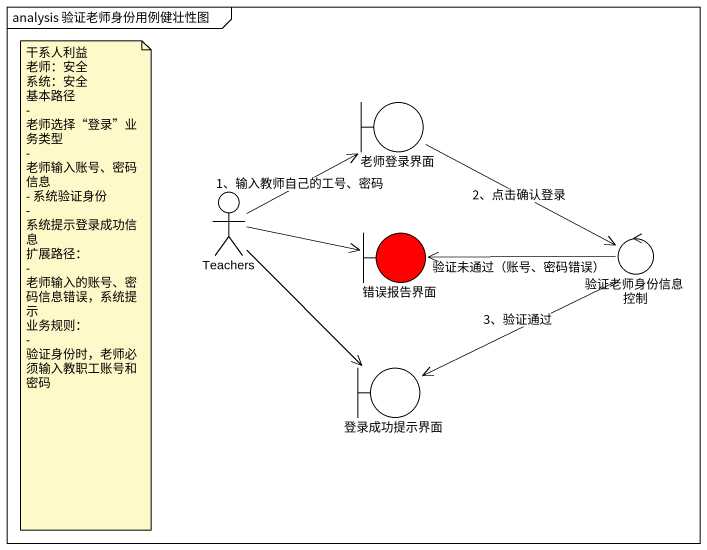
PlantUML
@startuml
mainframe analysis 验证老师身份用例健壮性图
boundary 老师登录界面
actor Teachers
boundary 错误报告界面 #FF0000
control 验证老师身份信息控制
boundary 登录成功提示界面
老师登录界面 -right-> 验证老师身份信息控制 : 2、点击确认登录
Teachers -up-> 老师登录界面 : 1、输入教师自己的工号、密码
Teachers -right-> 错误报告界面
Teachers --> 登录成功提示界面
验证老师身份信息控制 -left-> 错误报告界面 : 验证未通过（账号、密码错误）
验证老师身份信息控制 -left-> 登录成功提示界面 : 3、验证通过
note as N1
  干系人利益
  老师：安全
  系统：安全
  基本路径
  - 老师选择“登录”业务类型
  - 老师输入账号、密码信息
  - 系统验证身份
  - 系统提示登录成功信息
  扩展路径：
  - 老师输入的账号、密码信息错误，系统提示
  业务规则：
  - 验证身份时，老师必须输入教职工账号和密码
end note
@enduml
